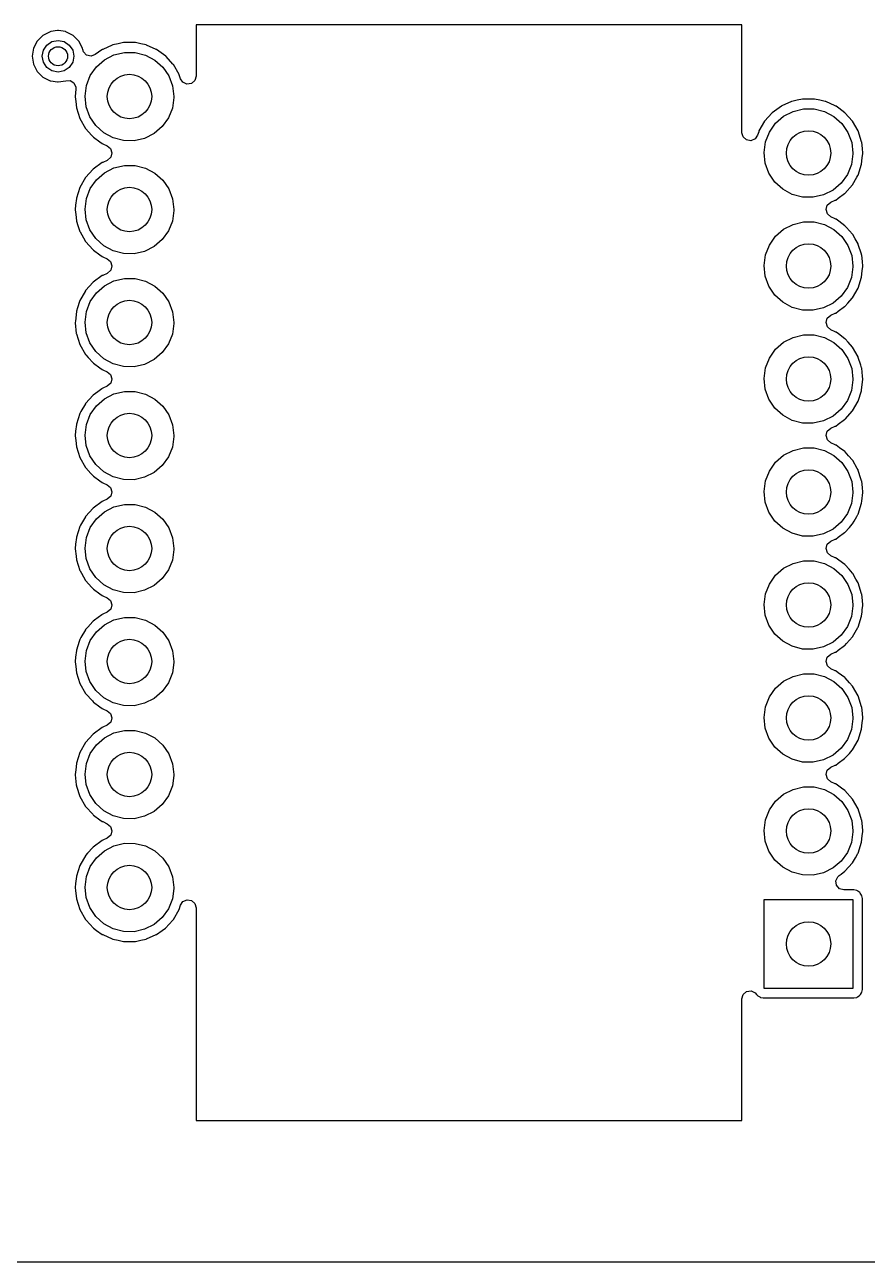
# Model space of a CAD drawing. Extents: x 4.53 to 6.3, y -4.68 to -2.19.
# Drawn here: x 5.138 to 5.66, y -4.685 to -3.917 of the extents above; entities that cross this region are included whole.
import ezdxf

# ---------------------------------------------------------------- set-up
doc = ezdxf.new("R2010")
doc.units = 0
doc.header["$MEASUREMENT"] = 0
doc.layers.add('BLACK', color=7, linetype='CONTINUOUS')

msp = doc.modelspace()

# ---------------------------------------------------------------- linework, layer by layer
at = {"layer": 'BLACK', "linetype": 'CONTINUOUS'}
for p, q in [((5.15351, -3.92182), (5.14906, -3.92409)), ((5.1539, -3.92176), (5.15351, -3.92182)), ((5.15806, -3.9211), (5.1539, -3.92176)), ((5.1539, -3.92176), (5.1539, -3.92176)), ((5.15844, -3.92104), (5.15806, -3.9211)), ((5.15883, -3.9211), (5.15844, -3.92104)), ((5.16299, -3.92176), (5.15883, -3.9211)), ((5.16338, -3.92182), (5.16299, -3.92176)), ((5.16299, -3.92176), (5.16299, -3.92176)), ((5.16783, -3.92409), (5.16338, -3.92182)), ((5.24406, -3.91749), (5.24405, -3.91752)), ((5.24405, -3.91752), (5.24406, -3.91753)), ((5.24409, -3.91748), (5.24406, -3.91749)), ((5.24406, -3.91753), (5.24406, -3.94944)), ((5.2441, -3.91748), (5.24409, -3.91748)), ((5.24409, -3.91748), (5.24409, -3.91748)), ((5.58267, -3.91748), (5.2441, -3.91748)), ((5.58268, -3.91748), (5.58267, -3.91748)), ((5.58271, -3.91749), (5.58268, -3.91748)), ((5.58268, -3.91748), (5.58268, -3.91748)), ((5.58272, -3.91752), (5.58271, -3.91749)), ((5.58272, -3.91753), (5.58272, -3.91752)), ((5.58272, -3.98448), (5.58272, -3.91753)), ((5.14553, -3.92762), (5.14326, -3.93207)), ((5.14906, -3.92409), (5.14553, -3.92762)), ((5.15149, -3.93005), (5.15468, -3.92791)), ((5.15468, -3.92791), (5.15844, -3.92717)), ((5.15844, -3.92717), (5.16221, -3.92791)), ((5.16221, -3.92791), (5.1654, -3.93005)), ((5.17136, -3.92762), (5.16783, -3.92409)), ((5.17363, -3.93207), (5.17136, -3.92762)), ((5.19579, -3.92926), (5.19235, -3.92999)), ((5.19898, -3.92858), (5.19579, -3.92926)), ((5.19924, -3.92852), (5.19898, -3.92858)), ((5.19898, -3.92858), (5.19898, -3.92858)), ((5.20628, -3.92852), (5.19924, -3.92852)), ((5.20653, -3.92858), (5.20628, -3.92852)), ((5.20972, -3.92926), (5.20653, -3.92858)), ((5.20653, -3.92858), (5.20653, -3.92858)), ((5.21316, -3.92999), (5.20972, -3.92926)), ((5.14326, -3.93207), (5.14248, -3.93701)), ((5.14248, -3.93701), (5.14326, -3.94194)), ((5.1486, -3.93701), (5.14935, -3.93324)), ((5.14935, -3.94077), (5.1486, -3.93701)), ((5.14935, -3.93324), (5.15149, -3.93005)), ((5.1654, -3.93005), (5.16754, -3.93324)), ((5.16754, -3.93324), (5.16829, -3.93701)), ((5.16829, -3.93701), (5.16754, -3.94077)), ((5.17369, -3.93246), (5.17363, -3.93207)), ((5.17374, -3.93278), (5.17369, -3.93246)), ((5.17369, -3.93246), (5.17369, -3.93246)), ((5.17425, -3.93432), (5.17374, -3.93278)), ((5.1762, -3.93633), (5.17425, -3.93432)), ((5.17892, -3.93696), (5.1762, -3.93633)), ((5.18156, -3.93602), (5.17892, -3.93696)), ((5.18571, -3.933), (5.18156, -3.93602)), ((5.18592, -3.93285), (5.18571, -3.933)), ((5.18571, -3.933), (5.18571, -3.933)), ((5.18616, -3.93274), (5.18592, -3.93285)), ((5.19211, -3.93009), (5.18616, -3.93274)), ((5.18616, -3.93274), (5.18616, -3.93274)), ((5.18727, -3.93921), (5.19315, -3.93618)), ((5.19235, -3.92999), (5.19211, -3.93009)), ((5.19211, -3.93009), (5.19211, -3.93009)), ((5.19315, -3.93618), (5.19959, -3.93463)), ((5.19959, -3.93463), (5.20621, -3.93467)), ((5.20621, -3.93467), (5.21263, -3.93628)), ((5.21263, -3.93628), (5.21848, -3.93938)), ((5.2134, -3.93009), (5.21316, -3.92999)), ((5.21935, -3.93274), (5.2134, -3.93009)), ((5.2134, -3.93009), (5.2134, -3.93009)), ((5.21959, -3.93285), (5.21935, -3.93274)), ((5.21935, -3.93274), (5.21935, -3.93274)), ((5.22528, -3.93699), (5.21959, -3.93285)), ((5.22546, -3.93718), (5.22528, -3.93699)), ((5.22975, -3.94194), (5.22546, -3.93718)), ((5.22546, -3.93718), (5.22546, -3.93718)), ((5.14326, -3.94194), (5.14553, -3.94639)), ((5.15149, -3.94397), (5.14935, -3.94077)), ((5.15468, -3.9461), (5.15149, -3.94397)), ((5.1654, -3.94397), (5.16221, -3.9461)), ((5.16754, -3.94077), (5.1654, -3.94397)), ((5.17847, -3.94898), (5.18228, -3.94357)), ((5.18228, -3.94357), (5.18727, -3.93921)), ((5.21848, -3.93938), (5.22343, -3.94378)), ((5.22343, -3.94378), (5.22718, -3.94924)), ((5.22999, -3.94222), (5.22975, -3.94194)), ((5.23351, -3.94831), (5.22999, -3.94222)), ((5.14553, -3.94639), (5.14906, -3.94992)), ((5.14906, -3.94992), (5.15351, -3.95219)), ((5.15351, -3.95219), (5.1539, -3.95225)), ((5.1539, -3.95225), (5.1539, -3.95225)), ((5.1539, -3.95225), (5.15806, -3.95291)), ((5.15844, -3.94685), (5.15468, -3.9461)), ((5.16221, -3.9461), (5.15844, -3.94685)), ((5.15844, -3.95297), (5.16324, -3.95221)), ((5.16324, -3.95221), (5.16338, -3.95219)), ((5.16324, -3.95221), (5.16324, -3.95221)), ((5.16338, -3.95221), (5.16589, -3.95214)), ((5.16338, -3.95219), (5.16338, -3.95221)), ((5.16589, -3.95214), (5.16829, -3.95358)), ((5.17606, -3.95515), (5.17847, -3.94898)), ((5.22718, -3.94924), (5.22952, -3.95543)), ((5.23359, -3.94856), (5.23351, -3.94831)), ((5.23438, -3.95097), (5.23359, -3.94856)), ((5.23585, -3.95319), (5.23438, -3.95097)), ((5.24327, -3.95212), (5.24116, -3.95395)), ((5.24406, -3.94944), (5.24327, -3.95212)), ((5.15806, -3.95291), (5.15844, -3.95297)), ((5.16829, -3.95358), (5.16952, -3.95609)), ((5.16957, -3.95745), (5.16909, -3.96201)), ((5.16952, -3.95609), (5.16957, -3.95745)), ((5.1752, -3.96172), (5.17606, -3.95515)), ((5.22952, -3.95543), (5.23031, -3.96201)), ((5.23839, -3.95435), (5.23585, -3.95319)), ((5.24116, -3.95395), (5.23839, -3.95435)), ((5.16909, -3.96201), (5.16911, -3.96227)), ((5.16911, -3.96227), (5.1694, -3.96503)), ((5.1694, -3.96503), (5.16982, -3.96901)), ((5.17592, -3.9683), (5.1752, -3.96172)), ((5.23031, -3.96259), (5.22938, -3.96914)), ((5.23031, -3.96201), (5.23031, -3.96259)), ((5.60718, -3.96789), (5.60149, -3.97203)), ((5.60742, -3.96778), (5.60718, -3.96789)), ((5.61337, -3.96513), (5.60742, -3.96778)), ((5.60742, -3.96778), (5.60742, -3.96778)), ((5.61361, -3.96503), (5.61337, -3.96513)), ((5.61337, -3.96513), (5.61337, -3.96513)), ((5.61705, -3.96429), (5.61361, -3.96503)), ((5.62024, -3.96362), (5.61705, -3.96429)), ((5.6205, -3.96356), (5.62024, -3.96362)), ((5.62024, -3.96362), (5.62024, -3.96362)), ((5.62754, -3.96356), (5.6205, -3.96356)), ((5.62779, -3.96362), (5.62754, -3.96356)), ((5.63098, -3.96429), (5.62779, -3.96362)), ((5.62779, -3.96362), (5.62779, -3.96362)), ((5.63442, -3.96503), (5.63098, -3.96429)), ((5.63466, -3.96513), (5.63442, -3.96503)), ((5.64061, -3.96778), (5.63466, -3.96513)), ((5.63466, -3.96513), (5.63466, -3.96513)), ((5.64085, -3.96789), (5.64061, -3.96778)), ((5.64061, -3.96778), (5.64061, -3.96778)), ((5.64106, -3.96804), (5.64085, -3.96789)), ((5.64273, -3.96926), (5.64106, -3.96804)), ((5.64106, -3.96804), (5.64106, -3.96804)), ((5.16982, -3.96901), (5.172, -3.9757)), ((5.172, -3.9757), (5.17552, -3.9818)), ((5.1782, -3.97452), (5.17592, -3.9683)), ((5.18189, -3.98002), (5.1782, -3.97452)), ((5.22691, -3.97528), (5.22304, -3.98066)), ((5.22938, -3.96914), (5.22691, -3.97528)), ((5.60149, -3.97203), (5.59678, -3.97726)), ((5.60354, -3.97861), (5.60853, -3.97425)), ((5.60853, -3.97425), (5.61441, -3.97122)), ((5.61441, -3.97122), (5.62085, -3.96967)), ((5.62085, -3.96967), (5.62747, -3.96971)), ((5.62747, -3.96971), (5.63389, -3.97132)), ((5.63389, -3.97132), (5.63974, -3.97442)), ((5.63974, -3.97442), (5.64469, -3.97882)), ((5.64654, -3.97203), (5.64273, -3.96926)), ((5.65125, -3.97726), (5.64654, -3.97203)), ((5.17552, -3.9818), (5.17569, -3.98199)), ((5.17569, -3.98199), (5.17569, -3.98199)), ((5.17569, -3.98199), (5.17929, -3.98599)), ((5.18679, -3.98447), (5.18189, -3.98002)), ((5.22304, -3.98066), (5.21801, -3.98496)), ((5.59326, -3.98335), (5.5931, -3.98385)), ((5.59678, -3.97726), (5.59326, -3.98335)), ((5.59973, -3.98402), (5.60354, -3.97861)), ((5.64469, -3.97882), (5.64844, -3.98428)), ((5.65477, -3.98335), (5.65125, -3.97726)), ((5.65695, -3.99005), (5.65477, -3.98335)), ((5.17929, -3.98599), (5.18023, -3.98703)), ((5.18023, -3.98703), (5.18044, -3.98718)), ((5.18044, -3.98718), (5.18438, -3.99005)), ((5.18438, -3.99005), (5.18592, -3.99117)), ((5.19261, -3.98763), (5.18679, -3.98447)), ((5.19902, -3.98931), (5.19261, -3.98763)), ((5.20564, -3.98942), (5.19902, -3.98931)), ((5.21209, -3.98794), (5.20564, -3.98942)), ((5.21801, -3.98496), (5.21209, -3.98794)), ((5.58343, -3.98704), (5.58272, -3.98448)), ((5.58549, -3.98893), (5.58343, -3.98704)), ((5.58824, -3.9894), (5.58549, -3.98893)), ((5.59082, -3.98832), (5.58824, -3.9894)), ((5.59239, -3.98601), (5.59082, -3.98832)), ((5.5931, -3.98385), (5.59239, -3.98601)), ((5.59646, -3.99676), (5.59732, -3.99019)), ((5.59732, -3.99019), (5.59973, -3.98402)), ((5.64844, -3.98428), (5.65078, -3.99047)), ((5.65078, -3.99047), (5.65157, -3.99705)), ((5.65698, -3.99031), (5.65695, -3.99005)), ((5.6574, -3.99433), (5.65698, -3.99031)), ((5.65698, -3.99031), (5.65698, -3.99031)), ((5.18592, -3.99117), (5.18616, -3.99127)), ((5.18616, -3.99127), (5.18616, -3.99127)), ((5.18616, -3.99127), (5.18895, -3.99252)), ((5.18895, -3.99252), (5.19108, -3.99433)), ((5.19108, -3.99433), (5.1919, -3.997)), ((5.1919, -3.997), (5.19113, -3.99969)), ((5.59718, -4.00334), (5.59646, -3.99676)), ((5.65157, -3.99762), (5.65064, -4.00418)), ((5.65157, -3.99705), (5.65157, -3.99762)), ((5.65737, -4.00007), (5.65766, -3.99731)), ((5.65768, -3.99705), (5.6574, -3.99433)), ((5.65766, -3.99731), (5.65768, -3.99705)), ((5.18592, -4.00293), (5.18023, -4.00707)), ((5.18616, -4.00282), (5.18592, -4.00293)), ((5.18895, -4.00158), (5.18616, -4.00282)), ((5.18616, -4.00282), (5.18616, -4.00282)), ((5.18727, -4.00929), (5.19315, -4.00626)), ((5.19113, -3.99969), (5.18895, -4.00158)), ((5.19315, -4.00626), (5.19959, -4.00471)), ((5.19959, -4.00471), (5.20621, -4.00474)), ((5.20621, -4.00474), (5.21263, -4.00636)), ((5.21263, -4.00636), (5.21848, -4.00946)), ((5.59946, -4.00956), (5.59718, -4.00334)), ((5.65064, -4.00418), (5.64817, -4.01032)), ((5.65477, -4.01074), (5.65695, -4.00405)), ((5.65695, -4.00405), (5.65737, -4.00007)), ((5.17552, -4.0123), (5.172, -4.01839)), ((5.17793, -4.00962), (5.17552, -4.0123)), ((5.18005, -4.00726), (5.17793, -4.00962)), ((5.17847, -4.01906), (5.18228, -4.01365)), ((5.18023, -4.00707), (5.18005, -4.00726)), ((5.18005, -4.00726), (5.18005, -4.00726)), ((5.18228, -4.01365), (5.18727, -4.00929)), ((5.21848, -4.00946), (5.22343, -4.01386)), ((5.22343, -4.01386), (5.22718, -4.01932)), ((5.60315, -4.01505), (5.59946, -4.00956)), ((5.64817, -4.01032), (5.6443, -4.0157)), ((5.65125, -4.01684), (5.65399, -4.0121)), ((5.65399, -4.0121), (5.65464, -4.01097)), ((5.65464, -4.01097), (5.65477, -4.01074)), ((5.65464, -4.01097), (5.65464, -4.01097)), ((5.172, -4.01839), (5.16982, -4.02509)), ((5.17606, -4.02523), (5.17847, -4.01906)), ((5.22718, -4.01932), (5.22952, -4.02551)), ((5.60805, -4.01951), (5.60315, -4.01505)), ((5.61387, -4.02267), (5.60805, -4.01951)), ((5.63927, -4.02), (5.63335, -4.02298)), ((5.6443, -4.0157), (5.63927, -4.02)), ((5.64654, -4.02207), (5.65125, -4.01684)), ((5.16937, -4.02937), (5.16909, -4.03209)), ((5.1698, -4.02534), (5.16937, -4.02937)), ((5.16982, -4.02509), (5.1698, -4.02534)), ((5.1698, -4.02534), (5.1698, -4.02534)), ((5.1752, -4.0318), (5.17606, -4.02523)), ((5.22952, -4.02551), (5.23031, -4.03209)), ((5.62028, -4.02435), (5.61387, -4.02267)), ((5.6269, -4.02446), (5.62028, -4.02435)), ((5.63335, -4.02298), (5.6269, -4.02446)), ((5.63488, -4.03213), (5.63564, -4.02944)), ((5.63564, -4.02944), (5.63782, -4.02755)), ((5.63782, -4.02755), (5.64061, -4.02631)), ((5.64061, -4.02631), (5.64085, -4.02621)), ((5.64061, -4.02631), (5.64061, -4.02631)), ((5.64085, -4.02621), (5.64239, -4.02509)), ((5.64239, -4.02509), (5.64633, -4.02222)), ((5.64633, -4.02222), (5.64654, -4.02207)), ((5.16909, -4.03209), (5.16911, -4.03235)), ((5.16911, -4.03235), (5.1694, -4.03511)), ((5.1694, -4.03511), (5.16982, -4.03909)), ((5.17592, -4.03838), (5.1752, -4.0318)), ((5.23031, -4.03266), (5.22938, -4.03922)), ((5.23031, -4.03209), (5.23031, -4.03266)), ((5.63569, -4.03481), (5.63488, -4.03213)), ((5.63782, -4.03662), (5.63569, -4.03481)), ((5.64061, -4.03786), (5.63782, -4.03662)), ((5.16982, -4.03909), (5.1699, -4.03933)), ((5.1699, -4.03933), (5.1699, -4.03933)), ((5.1699, -4.03933), (5.17075, -4.04195)), ((5.17075, -4.04195), (5.172, -4.04578)), ((5.1782, -4.0446), (5.17592, -4.03838)), ((5.18189, -4.05009), (5.1782, -4.0446)), ((5.22938, -4.03922), (5.22691, -4.04536)), ((5.60354, -4.04869), (5.60853, -4.04433)), ((5.60853, -4.04433), (5.61441, -4.0413)), ((5.61441, -4.0413), (5.62085, -4.03975)), ((5.62085, -4.03975), (5.62747, -4.03978)), ((5.62747, -4.03978), (5.63389, -4.0414)), ((5.63389, -4.0414), (5.63974, -4.0445)), ((5.63974, -4.0445), (5.64469, -4.0489)), ((5.64085, -4.03797), (5.64061, -4.03786)), ((5.64061, -4.03786), (5.64061, -4.03786)), ((5.64106, -4.03812), (5.64085, -4.03797)), ((5.64273, -4.03933), (5.64106, -4.03812)), ((5.64106, -4.03812), (5.64106, -4.03812)), ((5.64654, -4.04211), (5.64273, -4.03933)), ((5.64672, -4.0423), (5.64654, -4.04211)), ((5.64746, -4.04313), (5.64672, -4.0423)), ((5.64672, -4.0423), (5.64672, -4.0423)), ((5.65125, -4.04734), (5.64746, -4.04313)), ((5.172, -4.04578), (5.17213, -4.04601)), ((5.17213, -4.04601), (5.17213, -4.04601)), ((5.17213, -4.04601), (5.17428, -4.04973)), ((5.17428, -4.04973), (5.17552, -4.05188)), ((5.17552, -4.05188), (5.17569, -4.05207)), ((5.17569, -4.05207), (5.17569, -4.05207)), ((5.17569, -4.05207), (5.1778, -4.05442)), ((5.18679, -4.05455), (5.18189, -4.05009)), ((5.22304, -4.05074), (5.21801, -4.05504)), ((5.22691, -4.04536), (5.22304, -4.05074)), ((5.59973, -4.0541), (5.60354, -4.04869)), ((5.64469, -4.0489), (5.64844, -4.05436)), ((5.65138, -4.04756), (5.65125, -4.04734)), ((5.65288, -4.05016), (5.65138, -4.04756)), ((5.65477, -4.05343), (5.65288, -4.05016)), ((5.1778, -4.05442), (5.18023, -4.05711)), ((5.18023, -4.05711), (5.18044, -4.05726)), ((5.18044, -4.05726), (5.18438, -4.06013)), ((5.18438, -4.06013), (5.18592, -4.06124)), ((5.19261, -4.05771), (5.18679, -4.05455)), ((5.19902, -4.05939), (5.19261, -4.05771)), ((5.20564, -4.05949), (5.19902, -4.05939)), ((5.21209, -4.05802), (5.20564, -4.05949)), ((5.21801, -4.05504), (5.21209, -4.05802)), ((5.59732, -4.06027), (5.59973, -4.0541)), ((5.64844, -4.05436), (5.65078, -4.06055)), ((5.65485, -4.05368), (5.65477, -4.05343)), ((5.65682, -4.05972), (5.65485, -4.05368)), ((5.65695, -4.06013), (5.65682, -4.05972)), ((5.65698, -4.06038), (5.65695, -4.06013)), ((5.18592, -4.06124), (5.18616, -4.06135)), ((5.18616, -4.06135), (5.18616, -4.06135)), ((5.18616, -4.06135), (5.18895, -4.06259)), ((5.18895, -4.06259), (5.19108, -4.0644)), ((5.19108, -4.0644), (5.1919, -4.06708)), ((5.1919, -4.06708), (5.19113, -4.06977)), ((5.59646, -4.06684), (5.59732, -4.06027)), ((5.59718, -4.07342), (5.59646, -4.06684)), ((5.65157, -4.0677), (5.65064, -4.07426)), ((5.65078, -4.06055), (5.65157, -4.06713)), ((5.65157, -4.06713), (5.65157, -4.0677)), ((5.6574, -4.0644), (5.65698, -4.06038)), ((5.65698, -4.06038), (5.65698, -4.06038)), ((5.65737, -4.07014), (5.65766, -4.06738)), ((5.65768, -4.06713), (5.6574, -4.0644)), ((5.65766, -4.06738), (5.65768, -4.06713)), ((5.18592, -4.07301), (5.18023, -4.07714)), ((5.18616, -4.0729), (5.18592, -4.07301)), ((5.18895, -4.07166), (5.18616, -4.0729)), ((5.18616, -4.0729), (5.18616, -4.0729)), ((5.19113, -4.06977), (5.18895, -4.07166)), ((5.19315, -4.07633), (5.19959, -4.07479)), ((5.19959, -4.07479), (5.20621, -4.07482)), ((5.20621, -4.07482), (5.21263, -4.07644)), ((5.59946, -4.07964), (5.59718, -4.07342)), ((5.65064, -4.07426), (5.64817, -4.0804)), ((5.65477, -4.08082), (5.65695, -4.07413)), ((5.65695, -4.07413), (5.65737, -4.07014)), ((5.17539, -4.0826), (5.17316, -4.08646)), ((5.17552, -4.08238), (5.17539, -4.0826)), ((5.18023, -4.07714), (5.17552, -4.08238)), ((5.18228, -4.08372), (5.18727, -4.07937)), ((5.18727, -4.07937), (5.19315, -4.07633)), ((5.21263, -4.07644), (5.21848, -4.07954)), ((5.21848, -4.07954), (5.22343, -4.08394)), ((5.60315, -4.08513), (5.59946, -4.07964)), ((5.64817, -4.0804), (5.6443, -4.08578)), ((5.65125, -4.08692), (5.65477, -4.08082)), ((5.17181, -4.08904), (5.17048, -4.09314)), ((5.172, -4.08847), (5.17181, -4.08904)), ((5.17316, -4.08646), (5.172, -4.08847)), ((5.17606, -4.09531), (5.17847, -4.08914)), ((5.17847, -4.08914), (5.18228, -4.08372)), ((5.22343, -4.08394), (5.22718, -4.0894)), ((5.22718, -4.0894), (5.22952, -4.09559)), ((5.60805, -4.08959), (5.60315, -4.08513)), ((5.61387, -4.09275), (5.60805, -4.08959)), ((5.63927, -4.09008), (5.63335, -4.09306)), ((5.6443, -4.08578), (5.63927, -4.09008)), ((5.64654, -4.09215), (5.6484, -4.09008)), ((5.6484, -4.09008), (5.65108, -4.08711)), ((5.65108, -4.08711), (5.65125, -4.08692)), ((5.65108, -4.08711), (5.65108, -4.08711)), ((5.1698, -4.09542), (5.16918, -4.10126)), ((5.16982, -4.09517), (5.1698, -4.09542)), ((5.1698, -4.09542), (5.1698, -4.09542)), ((5.17048, -4.09314), (5.16982, -4.09517)), ((5.1752, -4.10188), (5.17606, -4.09531)), ((5.22952, -4.09559), (5.23031, -4.10217)), ((5.62028, -4.09443), (5.61387, -4.09275)), ((5.6269, -4.09453), (5.62028, -4.09443)), ((5.63335, -4.09306), (5.6269, -4.09453)), ((5.63564, -4.09952), (5.63782, -4.09763)), ((5.63782, -4.09763), (5.64061, -4.09639)), ((5.64061, -4.09639), (5.64085, -4.09628)), ((5.64061, -4.09639), (5.64061, -4.09639)), ((5.64085, -4.09628), (5.64239, -4.09517)), ((5.64239, -4.09517), (5.64633, -4.0923)), ((5.64633, -4.0923), (5.64654, -4.09215)), ((5.16918, -4.10126), (5.16909, -4.10217)), ((5.16909, -4.10217), (5.16911, -4.10242)), ((5.16911, -4.10242), (5.16979, -4.10889)), ((5.17592, -4.10846), (5.1752, -4.10188)), ((5.23031, -4.10274), (5.22938, -4.1093)), ((5.23031, -4.10217), (5.23031, -4.10274)), ((5.63488, -4.10221), (5.63564, -4.09952)), ((5.63569, -4.10489), (5.63488, -4.10221)), ((5.63782, -4.1067), (5.63569, -4.10489)), ((5.16979, -4.10889), (5.16982, -4.10917)), ((5.16982, -4.10917), (5.172, -4.11586)), ((5.1782, -4.11468), (5.17592, -4.10846)), ((5.22938, -4.1093), (5.22691, -4.11544)), ((5.60853, -4.11441), (5.61441, -4.11137)), ((5.61441, -4.11137), (5.62085, -4.10983)), ((5.62085, -4.10983), (5.62747, -4.10986)), ((5.62747, -4.10986), (5.63389, -4.11148)), ((5.63389, -4.11148), (5.63974, -4.11457)), ((5.64061, -4.10794), (5.63782, -4.1067)), ((5.64085, -4.10805), (5.64061, -4.10794)), ((5.64061, -4.10794), (5.64061, -4.10794)), ((5.64106, -4.1082), (5.64085, -4.10805)), ((5.64249, -4.10924), (5.64106, -4.1082)), ((5.64106, -4.1082), (5.64106, -4.1082)), ((5.64654, -4.11218), (5.64249, -4.10924)), ((5.64672, -4.11238), (5.64654, -4.11218)), ((5.64853, -4.11439), (5.64672, -4.11238)), ((5.64672, -4.11238), (5.64672, -4.11238)), ((5.172, -4.11586), (5.17552, -4.12196)), ((5.18189, -4.12017), (5.1782, -4.11468)), ((5.18679, -4.12463), (5.18189, -4.12017)), ((5.22304, -4.12082), (5.21801, -4.12512)), ((5.22691, -4.11544), (5.22304, -4.12082)), ((5.59973, -4.12418), (5.60354, -4.11876)), ((5.60354, -4.11876), (5.60853, -4.11441)), ((5.63974, -4.11457), (5.64469, -4.11898)), ((5.64469, -4.11898), (5.64844, -4.12444)), ((5.65125, -4.11741), (5.64853, -4.11439)), ((5.65477, -4.12351), (5.65125, -4.11741)), ((5.17552, -4.12196), (5.17569, -4.12215)), ((5.17569, -4.12215), (5.17569, -4.12215)), ((5.17569, -4.12215), (5.17721, -4.12383)), ((5.17721, -4.12383), (5.18023, -4.12719)), ((5.18023, -4.12719), (5.18044, -4.12734)), ((5.18044, -4.12734), (5.18438, -4.1302)), ((5.19261, -4.12779), (5.18679, -4.12463)), ((5.19902, -4.12947), (5.19261, -4.12779)), ((5.21209, -4.1281), (5.20564, -4.12957)), ((5.21801, -4.12512), (5.21209, -4.1281)), ((5.59732, -4.13035), (5.59973, -4.12418)), ((5.64844, -4.12444), (5.65078, -4.13063)), ((5.65485, -4.12376), (5.65477, -4.12351)), ((5.65642, -4.12859), (5.65485, -4.12376)), ((5.65695, -4.1302), (5.65642, -4.12859)), ((5.18438, -4.1302), (5.18592, -4.13132)), ((5.18592, -4.13132), (5.18616, -4.13143)), ((5.18616, -4.13143), (5.18616, -4.13143)), ((5.18616, -4.13143), (5.18895, -4.13267)), ((5.18895, -4.13267), (5.19108, -4.13448)), ((5.19108, -4.13448), (5.1919, -4.13716)), ((5.20564, -4.12957), (5.19902, -4.12947)), ((5.59646, -4.13692), (5.59732, -4.13035)), ((5.59718, -4.1435), (5.59646, -4.13692)), ((5.65078, -4.13063), (5.65157, -4.1372)), ((5.65698, -4.13046), (5.65695, -4.1302)), ((5.6575, -4.13545), (5.65698, -4.13046)), ((5.65698, -4.13046), (5.65698, -4.13046)), ((5.65768, -4.1372), (5.6575, -4.13545)), ((5.18571, -4.14324), (5.18308, -4.14515)), ((5.18592, -4.14309), (5.18571, -4.14324)), ((5.18571, -4.14324), (5.18571, -4.14324)), ((5.18616, -4.14298), (5.18592, -4.14309)), ((5.18895, -4.14174), (5.18616, -4.14298)), ((5.18616, -4.14298), (5.18616, -4.14298)), ((5.19113, -4.13985), (5.18895, -4.14174)), ((5.1919, -4.13716), (5.19113, -4.13985)), ((5.59946, -4.14972), (5.59718, -4.1435)), ((5.65064, -4.14434), (5.64817, -4.15048)), ((5.65157, -4.13778), (5.65064, -4.14434)), ((5.65157, -4.1372), (5.65157, -4.13778)), ((5.65477, -4.1509), (5.65686, -4.14449)), ((5.65686, -4.14449), (5.65695, -4.1442)), ((5.65695, -4.1442), (5.65715, -4.14232)), ((5.65715, -4.14232), (5.65766, -4.13746)), ((5.65766, -4.13746), (5.65768, -4.1372)), ((5.18023, -4.14722), (5.17552, -4.15245)), ((5.18308, -4.14515), (5.18023, -4.14722)), ((5.18228, -4.1538), (5.18727, -4.14945)), ((5.18727, -4.14945), (5.19315, -4.14641)), ((5.19315, -4.14641), (5.19959, -4.14487)), ((5.19959, -4.14487), (5.20621, -4.1449)), ((5.20621, -4.1449), (5.21263, -4.14652)), ((5.21263, -4.14652), (5.21848, -4.14961)), ((5.21848, -4.14961), (5.22343, -4.15402)), ((5.60315, -4.15521), (5.59946, -4.14972)), ((5.64817, -4.15048), (5.6443, -4.15586)), ((5.65125, -4.15699), (5.65477, -4.1509)), ((5.172, -4.15855), (5.16982, -4.16524)), ((5.17266, -4.1574), (5.172, -4.15855)), ((5.17539, -4.15268), (5.17266, -4.1574)), ((5.17552, -4.15245), (5.17539, -4.15268)), ((5.17606, -4.16539), (5.17847, -4.15922)), ((5.17847, -4.15922), (5.18228, -4.1538)), ((5.22343, -4.15402), (5.22718, -4.15948)), ((5.22718, -4.15948), (5.22952, -4.16567)), ((5.60805, -4.15967), (5.60315, -4.15521)), ((5.61387, -4.16283), (5.60805, -4.15967)), ((5.6443, -4.15586), (5.63927, -4.16016)), ((5.6469, -4.16183), (5.65108, -4.15719)), ((5.65108, -4.15719), (5.65125, -4.15699)), ((5.65108, -4.15719), (5.65108, -4.15719)), ((5.1698, -4.1655), (5.16938, -4.16945)), ((5.16982, -4.16524), (5.1698, -4.1655)), ((5.1698, -4.1655), (5.1698, -4.1655)), ((5.1752, -4.17196), (5.17606, -4.16539)), ((5.22952, -4.16567), (5.23031, -4.17224)), ((5.62028, -4.16451), (5.61387, -4.16283)), ((5.6269, -4.16461), (5.62028, -4.16451)), ((5.63335, -4.16313), (5.6269, -4.16461)), ((5.63927, -4.16016), (5.63335, -4.16313)), ((5.63782, -4.16771), (5.64061, -4.16647)), ((5.64061, -4.16647), (5.64085, -4.16636)), ((5.64061, -4.16647), (5.64061, -4.16647)), ((5.64085, -4.16636), (5.64239, -4.16524)), ((5.64239, -4.16524), (5.64633, -4.16238)), ((5.64633, -4.16238), (5.64654, -4.16223)), ((5.64654, -4.16223), (5.6469, -4.16183)), ((5.16938, -4.16945), (5.16909, -4.17224)), ((5.16909, -4.17224), (5.16911, -4.1725)), ((5.16911, -4.1725), (5.1694, -4.17526)), ((5.1694, -4.17526), (5.16982, -4.17924)), ((5.17592, -4.17854), (5.1752, -4.17196)), ((5.23031, -4.17282), (5.22938, -4.17938)), ((5.23031, -4.17224), (5.23031, -4.17282)), ((5.63488, -4.17229), (5.63564, -4.1696)), ((5.63569, -4.17497), (5.63488, -4.17229)), ((5.63564, -4.1696), (5.63782, -4.16771)), ((5.63782, -4.17678), (5.63569, -4.17497)), ((5.16982, -4.17924), (5.172, -4.18594)), ((5.1782, -4.18476), (5.17592, -4.17854)), ((5.22938, -4.17938), (5.22691, -4.18552)), ((5.60853, -4.18449), (5.61441, -4.18145)), ((5.61441, -4.18145), (5.62085, -4.17991)), ((5.62085, -4.17991), (5.62747, -4.17994)), ((5.62747, -4.17994), (5.63389, -4.18155)), ((5.63389, -4.18155), (5.63974, -4.18465)), ((5.64061, -4.17802), (5.63782, -4.17678)), ((5.64085, -4.17813), (5.64061, -4.17802)), ((5.64061, -4.17802), (5.64061, -4.17802)), ((5.64106, -4.17828), (5.64085, -4.17813)), ((5.64325, -4.17987), (5.64106, -4.17828)), ((5.64106, -4.17828), (5.64106, -4.17828)), ((5.64654, -4.18226), (5.64325, -4.17987)), ((5.64672, -4.18246), (5.64654, -4.18226)), ((5.64884, -4.18482), (5.64672, -4.18246)), ((5.64672, -4.18246), (5.64672, -4.18246)), ((5.172, -4.18594), (5.17552, -4.19203)), ((5.18189, -4.19025), (5.1782, -4.18476)), ((5.18679, -4.19471), (5.18189, -4.19025)), ((5.22691, -4.18552), (5.22304, -4.1909)), ((5.59973, -4.19426), (5.60354, -4.18884)), ((5.60354, -4.18884), (5.60853, -4.18449)), ((5.63974, -4.18465), (5.64469, -4.18906)), ((5.64469, -4.18906), (5.64844, -4.19452)), ((5.65125, -4.18749), (5.64884, -4.18482)), ((5.65138, -4.18772), (5.65125, -4.18749)), ((5.65423, -4.19265), (5.65138, -4.18772)), ((5.17552, -4.19203), (5.17569, -4.19223)), ((5.17569, -4.19223), (5.17569, -4.19223)), ((5.17569, -4.19223), (5.17883, -4.19571)), ((5.17883, -4.19571), (5.18023, -4.19726)), ((5.18023, -4.19726), (5.18044, -4.19742)), ((5.18044, -4.19742), (5.18438, -4.20028)), ((5.19261, -4.19787), (5.18679, -4.19471)), ((5.19902, -4.19955), (5.19261, -4.19787)), ((5.21209, -4.19817), (5.20564, -4.19965)), ((5.21801, -4.1952), (5.21209, -4.19817)), ((5.22304, -4.1909), (5.21801, -4.1952)), ((5.59732, -4.20043), (5.59973, -4.19426)), ((5.64844, -4.19452), (5.65078, -4.20071)), ((5.65477, -4.19359), (5.65423, -4.19265)), ((5.65485, -4.19384), (5.65477, -4.19359)), ((5.65654, -4.19904), (5.65485, -4.19384)), ((5.18438, -4.20028), (5.18592, -4.2014)), ((5.18592, -4.2014), (5.18616, -4.20151)), ((5.18616, -4.20151), (5.18616, -4.20151)), ((5.18616, -4.20151), (5.18895, -4.20275)), ((5.18895, -4.20275), (5.19108, -4.20456)), ((5.19108, -4.20456), (5.1919, -4.20724)), ((5.20564, -4.19965), (5.19902, -4.19955)), ((5.59646, -4.20699), (5.59732, -4.20043)), ((5.65078, -4.20071), (5.65157, -4.20728)), ((5.65695, -4.20028), (5.65654, -4.19904)), ((5.65698, -4.20054), (5.65695, -4.20028)), ((5.6574, -4.20456), (5.65698, -4.20054)), ((5.65698, -4.20054), (5.65698, -4.20054)), ((5.65768, -4.20728), (5.6574, -4.20456)), ((5.18592, -4.21316), (5.18023, -4.2173)), ((5.18616, -4.21306), (5.18592, -4.21316)), ((5.18895, -4.21182), (5.18616, -4.21306)), ((5.18616, -4.21306), (5.18616, -4.21306)), ((5.19113, -4.20993), (5.18895, -4.21182)), ((5.1919, -4.20724), (5.19113, -4.20993)), ((5.59718, -4.21358), (5.59646, -4.20699)), ((5.59946, -4.21979), (5.59718, -4.21358)), ((5.65157, -4.20786), (5.65064, -4.21442)), ((5.65157, -4.20728), (5.65157, -4.20786)), ((5.65695, -4.21428), (5.65708, -4.21306)), ((5.65708, -4.21306), (5.65766, -4.20754)), ((5.65766, -4.20754), (5.65768, -4.20728)), ((5.18005, -4.2175), (5.17569, -4.22234)), ((5.18023, -4.2173), (5.18005, -4.2175)), ((5.18005, -4.2175), (5.18005, -4.2175)), ((5.18228, -4.22388), (5.18727, -4.21953)), ((5.18727, -4.21953), (5.19315, -4.21649)), ((5.19315, -4.21649), (5.19959, -4.21495)), ((5.19959, -4.21495), (5.20621, -4.21498)), ((5.20621, -4.21498), (5.21263, -4.21659)), ((5.21263, -4.21659), (5.21848, -4.21969)), ((5.21848, -4.21969), (5.22343, -4.2241)), ((5.60315, -4.22529), (5.59946, -4.21979)), ((5.64817, -4.22056), (5.6443, -4.22594)), ((5.65064, -4.21442), (5.64817, -4.22056)), ((5.65393, -4.22244), (5.65464, -4.2212)), ((5.65464, -4.2212), (5.65477, -4.22098)), ((5.65464, -4.2212), (5.65464, -4.2212)), ((5.65477, -4.22098), (5.65695, -4.21428)), ((5.172, -4.22863), (5.16982, -4.23532)), ((5.17245, -4.22784), (5.172, -4.22863)), ((5.17539, -4.22276), (5.17245, -4.22784)), ((5.17552, -4.22253), (5.17539, -4.22276)), ((5.17569, -4.22234), (5.17552, -4.22253)), ((5.17847, -4.2293), (5.18228, -4.22388)), ((5.22343, -4.2241), (5.22718, -4.22955)), ((5.60805, -4.22975), (5.60315, -4.22529)), ((5.6443, -4.22594), (5.63927, -4.23024)), ((5.64933, -4.22921), (5.65108, -4.22727)), ((5.65108, -4.22727), (5.65125, -4.22707)), ((5.65108, -4.22727), (5.65108, -4.22727)), ((5.65125, -4.22707), (5.65224, -4.22536)), ((5.65224, -4.22536), (5.65393, -4.22244)), ((5.1698, -4.23558), (5.16937, -4.2396)), ((5.16982, -4.23532), (5.1698, -4.23558)), ((5.1698, -4.23558), (5.1698, -4.23558)), ((5.1752, -4.24203), (5.17606, -4.23547)), ((5.17606, -4.23547), (5.17847, -4.2293)), ((5.22718, -4.22955), (5.22952, -4.23575)), ((5.22952, -4.23575), (5.23031, -4.24232)), ((5.61387, -4.23291), (5.60805, -4.22975)), ((5.62028, -4.23459), (5.61387, -4.23291)), ((5.6269, -4.23469), (5.62028, -4.23459)), ((5.63335, -4.23321), (5.6269, -4.23469)), ((5.63927, -4.23024), (5.63335, -4.23321)), ((5.63782, -4.23779), (5.64061, -4.23655)), ((5.64061, -4.23655), (5.64085, -4.23644)), ((5.64061, -4.23655), (5.64061, -4.23655)), ((5.64085, -4.23644), (5.64234, -4.23536)), ((5.64234, -4.23536), (5.64633, -4.23246)), ((5.64633, -4.23246), (5.64654, -4.2323)), ((5.64654, -4.2323), (5.64933, -4.22921)), ((5.16937, -4.2396), (5.16909, -4.24232)), ((5.16909, -4.24232), (5.16911, -4.24258)), ((5.16911, -4.24258), (5.16959, -4.24706)), ((5.17592, -4.24862), (5.1752, -4.24203)), ((5.23031, -4.2429), (5.22938, -4.24946)), ((5.23031, -4.24232), (5.23031, -4.2429)), ((5.63488, -4.24237), (5.63564, -4.23968)), ((5.63569, -4.24504), (5.63488, -4.24237)), ((5.63564, -4.23968), (5.63782, -4.23779)), ((5.16959, -4.24706), (5.16982, -4.24932)), ((5.16982, -4.24932), (5.172, -4.25602)), ((5.1782, -4.25483), (5.17592, -4.24862)), ((5.22938, -4.24946), (5.22691, -4.2556)), ((5.60853, -4.25457), (5.61441, -4.25153)), ((5.61441, -4.25153), (5.62085, -4.24999)), ((5.62085, -4.24999), (5.62747, -4.25002)), ((5.62747, -4.25002), (5.63389, -4.25163)), ((5.63389, -4.25163), (5.63974, -4.25473)), ((5.63782, -4.24685), (5.63569, -4.24504)), ((5.64061, -4.2481), (5.63782, -4.24685)), ((5.64085, -4.2482), (5.64061, -4.2481)), ((5.64061, -4.2481), (5.64061, -4.2481)), ((5.64106, -4.24836), (5.64085, -4.2482)), ((5.64273, -4.24957), (5.64106, -4.24836)), ((5.64106, -4.24836), (5.64106, -4.24836)), ((5.64654, -4.25234), (5.64273, -4.24957)), ((5.172, -4.25602), (5.17213, -4.25624)), ((5.17213, -4.25624), (5.17213, -4.25624)), ((5.17213, -4.25624), (5.1729, -4.25757)), ((5.1729, -4.25757), (5.17552, -4.26211)), ((5.18189, -4.26033), (5.1782, -4.25483)), ((5.22691, -4.2556), (5.22304, -4.26098)), ((5.59973, -4.26434), (5.60354, -4.25892)), ((5.60354, -4.25892), (5.60853, -4.25457)), ((5.63974, -4.25473), (5.64469, -4.25914)), ((5.64469, -4.25914), (5.64844, -4.26459)), ((5.64672, -4.25253), (5.64654, -4.25234)), ((5.64913, -4.25522), (5.64672, -4.25253)), ((5.64672, -4.25253), (5.64672, -4.25253)), ((5.65125, -4.25757), (5.64913, -4.25522)), ((5.65138, -4.2578), (5.65125, -4.25757)), ((5.65338, -4.26125), (5.65138, -4.2578)), ((5.17552, -4.26211), (5.17569, -4.26231)), ((5.17569, -4.26231), (5.17569, -4.26231)), ((5.17569, -4.26231), (5.1793, -4.26631)), ((5.1793, -4.26631), (5.18023, -4.26734)), ((5.18023, -4.26734), (5.18044, -4.2675)), ((5.18679, -4.26479), (5.18189, -4.26033)), ((5.19261, -4.26795), (5.18679, -4.26479)), ((5.21801, -4.26528), (5.21209, -4.26825)), ((5.22304, -4.26098), (5.21801, -4.26528)), ((5.59732, -4.27051), (5.59973, -4.26434)), ((5.64844, -4.26459), (5.65078, -4.27079)), ((5.65477, -4.26367), (5.65338, -4.26125)), ((5.65695, -4.27036), (5.65477, -4.26367)), ((5.18044, -4.2675), (5.18438, -4.27036)), ((5.18438, -4.27036), (5.18592, -4.27148)), ((5.18592, -4.27148), (5.18616, -4.27159)), ((5.18616, -4.27159), (5.18616, -4.27159)), ((5.18616, -4.27159), (5.18895, -4.27283)), ((5.18895, -4.27283), (5.19108, -4.27464)), ((5.19108, -4.27464), (5.1919, -4.27731)), ((5.19902, -4.26963), (5.19261, -4.26795)), ((5.20564, -4.26973), (5.19902, -4.26963)), ((5.21209, -4.26825), (5.20564, -4.26973)), ((5.59646, -4.27707), (5.59732, -4.27051)), ((5.65078, -4.27079), (5.65157, -4.27736)), ((5.65698, -4.27062), (5.65695, -4.27036)), ((5.6574, -4.27464), (5.65698, -4.27062)), ((5.65698, -4.27062), (5.65698, -4.27062)), ((5.65768, -4.27736), (5.6574, -4.27464)), ((5.18895, -4.28189), (5.18616, -4.28314)), ((5.19113, -4.28), (5.18895, -4.28189)), ((5.1919, -4.27731), (5.19113, -4.28)), ((5.59718, -4.28366), (5.59646, -4.27707)), ((5.65157, -4.27794), (5.65064, -4.28449)), ((5.65157, -4.27736), (5.65157, -4.27794)), ((5.65695, -4.28436), (5.65725, -4.2815)), ((5.65725, -4.2815), (5.65737, -4.28038)), ((5.65737, -4.28038), (5.65766, -4.27762)), ((5.65766, -4.27762), (5.65768, -4.27736)), ((5.18005, -4.28757), (5.17692, -4.29106)), ((5.18023, -4.28738), (5.18005, -4.28757)), ((5.18005, -4.28757), (5.18005, -4.28757)), ((5.18098, -4.28684), (5.18023, -4.28738)), ((5.18571, -4.2834), (5.18098, -4.28684)), ((5.18228, -4.29396), (5.18727, -4.28961)), ((5.18592, -4.28324), (5.18571, -4.2834)), ((5.18571, -4.2834), (5.18571, -4.2834)), ((5.18616, -4.28314), (5.18592, -4.28324)), ((5.18616, -4.28314), (5.18616, -4.28314)), ((5.18727, -4.28961), (5.19315, -4.28657)), ((5.19315, -4.28657), (5.19959, -4.28503)), ((5.19959, -4.28503), (5.20621, -4.28506)), ((5.20621, -4.28506), (5.21263, -4.28667)), ((5.21263, -4.28667), (5.21848, -4.28977)), ((5.21848, -4.28977), (5.22343, -4.29418)), ((5.59946, -4.28987), (5.59718, -4.28366)), ((5.60315, -4.29537), (5.59946, -4.28987)), ((5.65064, -4.28449), (5.64817, -4.29064)), ((5.65477, -4.29106), (5.65695, -4.28436)), ((5.17264, -4.2976), (5.172, -4.29871)), ((5.17539, -4.29284), (5.17264, -4.2976)), ((5.17552, -4.29261), (5.17539, -4.29284)), ((5.17692, -4.29106), (5.17552, -4.29261)), ((5.17847, -4.29938), (5.18228, -4.29396)), ((5.22343, -4.29418), (5.22718, -4.29963)), ((5.60805, -4.29983), (5.60315, -4.29537)), ((5.6443, -4.29602), (5.63927, -4.30032)), ((5.64817, -4.29064), (5.6443, -4.29602)), ((5.64763, -4.30118), (5.65125, -4.29715)), ((5.65125, -4.29715), (5.65375, -4.29284)), ((5.65375, -4.29284), (5.65464, -4.29128)), ((5.65464, -4.29128), (5.65477, -4.29106)), ((5.65464, -4.29128), (5.65464, -4.29128)), ((5.1698, -4.30566), (5.16937, -4.30968)), ((5.16982, -4.3054), (5.1698, -4.30566)), ((5.1698, -4.30566), (5.1698, -4.30566)), ((5.17069, -4.30273), (5.16982, -4.3054)), ((5.17156, -4.30006), (5.17069, -4.30273)), ((5.172, -4.29871), (5.17156, -4.30006)), ((5.1752, -4.31211), (5.17606, -4.30555)), ((5.17606, -4.30555), (5.17847, -4.29938)), ((5.22718, -4.29963), (5.22952, -4.30583)), ((5.61387, -4.30299), (5.60805, -4.29983)), ((5.62028, -4.30467), (5.61387, -4.30299)), ((5.6269, -4.30477), (5.62028, -4.30467)), ((5.63335, -4.30329), (5.6269, -4.30477)), ((5.63927, -4.30032), (5.63335, -4.30329)), ((5.64085, -4.30652), (5.64239, -4.3054)), ((5.64239, -4.3054), (5.64633, -4.30254)), ((5.64633, -4.30254), (5.64654, -4.30238)), ((5.64654, -4.30238), (5.64763, -4.30118)), ((5.16937, -4.30968), (5.16909, -4.3124)), ((5.16909, -4.3124), (5.16911, -4.31266)), ((5.16911, -4.31266), (5.1694, -4.31542)), ((5.17592, -4.31869), (5.1752, -4.31211)), ((5.23031, -4.31298), (5.22938, -4.31953)), ((5.22952, -4.30583), (5.23031, -4.3124)), ((5.23031, -4.3124), (5.23031, -4.31298)), ((5.63488, -4.31245), (5.63564, -4.30976)), ((5.63569, -4.31512), (5.63488, -4.31245)), ((5.63564, -4.30976), (5.63782, -4.30787)), ((5.63782, -4.30787), (5.64061, -4.30663)), ((5.64061, -4.30663), (5.64085, -4.30652)), ((5.64061, -4.30663), (5.64061, -4.30663)), ((5.1694, -4.31542), (5.16982, -4.3194)), ((5.16982, -4.3194), (5.172, -4.3261)), ((5.1782, -4.32491), (5.17592, -4.31869)), ((5.22938, -4.31953), (5.22691, -4.32568)), ((5.61441, -4.32161), (5.62085, -4.32006)), ((5.62085, -4.32006), (5.62747, -4.3201)), ((5.62747, -4.3201), (5.63389, -4.32171)), ((5.63782, -4.31693), (5.63569, -4.31512)), ((5.64061, -4.31818), (5.63782, -4.31693)), ((5.64085, -4.31828), (5.64061, -4.31818)), ((5.64061, -4.31818), (5.64061, -4.31818)), ((5.64106, -4.31844), (5.64085, -4.31828)), ((5.64241, -4.31942), (5.64106, -4.31844)), ((5.64106, -4.31844), (5.64106, -4.31844)), ((5.64654, -4.32242), (5.64241, -4.31942)), ((5.172, -4.3261), (5.17552, -4.33219)), ((5.18189, -4.33041), (5.1782, -4.32491)), ((5.22691, -4.32568), (5.22304, -4.33106)), ((5.60354, -4.329), (5.60853, -4.32465)), ((5.60853, -4.32465), (5.61441, -4.32161)), ((5.63389, -4.32171), (5.63974, -4.32481)), ((5.63974, -4.32481), (5.64469, -4.32922)), ((5.64672, -4.32261), (5.64654, -4.32242)), ((5.64936, -4.32555), (5.64672, -4.32261)), ((5.64672, -4.32261), (5.64672, -4.32261)), ((5.65125, -4.32765), (5.64936, -4.32555)), ((5.65477, -4.33375), (5.65125, -4.32765)), ((5.17552, -4.33219), (5.17569, -4.33238)), ((5.17569, -4.33238), (5.17569, -4.33238)), ((5.17569, -4.33238), (5.17974, -4.33688)), ((5.18679, -4.33487), (5.18189, -4.33041)), ((5.19261, -4.33803), (5.18679, -4.33487)), ((5.21801, -4.33536), (5.21209, -4.33833)), ((5.22304, -4.33106), (5.21801, -4.33536)), ((5.59732, -4.34059), (5.59973, -4.33442)), ((5.59973, -4.33442), (5.60354, -4.329)), ((5.64469, -4.32922), (5.64844, -4.33467)), ((5.64844, -4.33467), (5.65078, -4.34087)), ((5.65695, -4.34044), (5.65477, -4.33375)), ((5.17974, -4.33688), (5.18023, -4.33742)), ((5.18023, -4.33742), (5.18044, -4.33758)), ((5.18044, -4.33758), (5.18438, -4.34044)), ((5.18438, -4.34044), (5.18592, -4.34156)), ((5.18592, -4.34156), (5.18616, -4.34167)), ((5.18616, -4.34167), (5.18616, -4.34167)), ((5.18616, -4.34167), (5.18895, -4.34291)), ((5.18895, -4.34291), (5.19108, -4.34472)), ((5.19902, -4.33971), (5.19261, -4.33803)), ((5.20564, -4.33981), (5.19902, -4.33971)), ((5.21209, -4.33833), (5.20564, -4.33981)), ((5.59646, -4.34715), (5.59732, -4.34059)), ((5.65078, -4.34087), (5.65157, -4.34744)), ((5.65696, -4.34055), (5.65695, -4.34044)), ((5.65698, -4.3407), (5.65696, -4.34055)), ((5.6574, -4.34472), (5.65698, -4.3407)), ((5.65698, -4.3407), (5.65698, -4.3407)), ((5.19113, -4.35008), (5.18895, -4.35197)), ((5.19108, -4.34472), (5.1919, -4.34739)), ((5.1919, -4.34739), (5.19113, -4.35008)), ((5.59718, -4.35373), (5.59646, -4.34715)), ((5.65157, -4.34802), (5.65064, -4.35457)), ((5.65157, -4.34744), (5.65157, -4.34802)), ((5.65695, -4.35444), (5.65737, -4.35046)), ((5.65737, -4.35046), (5.65766, -4.3477)), ((5.65768, -4.34744), (5.6574, -4.34472)), ((5.65766, -4.3477), (5.65768, -4.34744)), ((5.18023, -4.35746), (5.17552, -4.36269)), ((5.18592, -4.35332), (5.18023, -4.35746)), ((5.18616, -4.35322), (5.18592, -4.35332)), ((5.18895, -4.35197), (5.18616, -4.35322)), ((5.18616, -4.35322), (5.18616, -4.35322)), ((5.18727, -4.35969), (5.19315, -4.35665)), ((5.19315, -4.35665), (5.19959, -4.3551)), ((5.19959, -4.3551), (5.20621, -4.35514)), ((5.20621, -4.35514), (5.21263, -4.35675)), ((5.21263, -4.35675), (5.21848, -4.35985)), ((5.59946, -4.35995), (5.59718, -4.35373)), ((5.65064, -4.35457), (5.64817, -4.36072)), ((5.65477, -4.36114), (5.65695, -4.35444)), ((5.17552, -4.36269), (5.172, -4.36879)), ((5.17847, -4.36946), (5.18228, -4.36404)), ((5.18228, -4.36404), (5.18727, -4.35969)), ((5.21848, -4.35985), (5.22343, -4.36426)), ((5.22343, -4.36426), (5.22718, -4.36971)), ((5.60315, -4.36545), (5.59946, -4.35995)), ((5.60805, -4.36991), (5.60315, -4.36545)), ((5.6443, -4.36609), (5.63927, -4.3704)), ((5.64817, -4.36072), (5.6443, -4.36609)), ((5.65125, -4.36723), (5.65477, -4.36114)), ((5.172, -4.36879), (5.16982, -4.37548)), ((5.17606, -4.37563), (5.17847, -4.36946)), ((5.22718, -4.36971), (5.22952, -4.37591)), ((5.61387, -4.37306), (5.60805, -4.36991)), ((5.62028, -4.37474), (5.61387, -4.37306)), ((5.6269, -4.37485), (5.62028, -4.37474)), ((5.63335, -4.37337), (5.6269, -4.37485)), ((5.63927, -4.3704), (5.63335, -4.37337)), ((5.64239, -4.37548), (5.64633, -4.37261)), ((5.64633, -4.37261), (5.64654, -4.37246)), ((5.64654, -4.37246), (5.64932, -4.36938)), ((5.64932, -4.36938), (5.65108, -4.36742)), ((5.65108, -4.36742), (5.65125, -4.36723)), ((5.65108, -4.36742), (5.65108, -4.36742)), ((5.1694, -4.37951), (5.16909, -4.38248)), ((5.16909, -4.38248), (5.16911, -4.38274)), ((5.1698, -4.37574), (5.1694, -4.37951)), ((5.16982, -4.37548), (5.1698, -4.37574)), ((5.1698, -4.37574), (5.1698, -4.37574)), ((5.1752, -4.38219), (5.17606, -4.37563)), ((5.17592, -4.38877), (5.1752, -4.38219)), ((5.22952, -4.37591), (5.23031, -4.38248)), ((5.23031, -4.38248), (5.23031, -4.38306)), ((5.63488, -4.38253), (5.63564, -4.37984)), ((5.63569, -4.3852), (5.63488, -4.38253)), ((5.63564, -4.37984), (5.63782, -4.37795)), ((5.63782, -4.37795), (5.64061, -4.3767)), ((5.64061, -4.3767), (5.64085, -4.3766)), ((5.64061, -4.3767), (5.64061, -4.3767)), ((5.64085, -4.3766), (5.64239, -4.37548)), ((5.16911, -4.38274), (5.16975, -4.3888)), ((5.16975, -4.3888), (5.16982, -4.38948)), ((5.16982, -4.38948), (5.1699, -4.38973)), ((5.1699, -4.38973), (5.1699, -4.38973)), ((5.1699, -4.38973), (5.16993, -4.38981)), ((5.16993, -4.38981), (5.172, -4.39617)), ((5.1782, -4.39499), (5.17592, -4.38877)), ((5.22938, -4.38961), (5.22691, -4.39576)), ((5.23031, -4.38306), (5.22938, -4.38961)), ((5.61441, -4.39169), (5.62085, -4.39014)), ((5.62085, -4.39014), (5.62747, -4.39018)), ((5.62747, -4.39018), (5.63389, -4.39179)), ((5.63782, -4.38701), (5.63569, -4.3852)), ((5.64061, -4.38826), (5.63782, -4.38701)), ((5.64085, -4.38836), (5.64061, -4.38826)), ((5.64061, -4.38826), (5.64061, -4.38826)), ((5.64106, -4.38851), (5.64085, -4.38836)), ((5.64449, -4.39101), (5.64106, -4.38851)), ((5.64106, -4.38851), (5.64106, -4.38851)), ((5.172, -4.39617), (5.17552, -4.40227)), ((5.18189, -4.40049), (5.1782, -4.39499)), ((5.22691, -4.39576), (5.22304, -4.40113)), ((5.60354, -4.39908), (5.60853, -4.39473)), ((5.60853, -4.39473), (5.61441, -4.39169)), ((5.63389, -4.39179), (5.63974, -4.39489)), ((5.63974, -4.39489), (5.64469, -4.39929)), ((5.64654, -4.3925), (5.64449, -4.39101)), ((5.65125, -4.39773), (5.64654, -4.3925)), ((5.65477, -4.40383), (5.65125, -4.39773)), ((5.17552, -4.40227), (5.17569, -4.40246)), ((5.17569, -4.40246), (5.17569, -4.40246)), ((5.17569, -4.40246), (5.17993, -4.40717)), ((5.18679, -4.40494), (5.18189, -4.40049)), ((5.19261, -4.4081), (5.18679, -4.40494)), ((5.21801, -4.40543), (5.21209, -4.40841)), ((5.22304, -4.40113), (5.21801, -4.40543)), ((5.59732, -4.41067), (5.59973, -4.4045)), ((5.59973, -4.4045), (5.60354, -4.39908)), ((5.64469, -4.39929), (5.64844, -4.40475)), ((5.64844, -4.40475), (5.65078, -4.41095)), ((5.65525, -4.40531), (5.65477, -4.40383)), ((5.65581, -4.40703), (5.65525, -4.40531)), ((5.17993, -4.40717), (5.18023, -4.4075)), ((5.18023, -4.4075), (5.18044, -4.40765)), ((5.18044, -4.40765), (5.18438, -4.41052)), ((5.18438, -4.41052), (5.18592, -4.41164)), ((5.18592, -4.41164), (5.18616, -4.41174)), ((5.18616, -4.41174), (5.18616, -4.41174)), ((5.18616, -4.41174), (5.18895, -4.41299)), ((5.18895, -4.41299), (5.19108, -4.4148)), ((5.19902, -4.40978), (5.19261, -4.4081)), ((5.20564, -4.40989), (5.19902, -4.40978)), ((5.21209, -4.40841), (5.20564, -4.40989)), ((5.59646, -4.41723), (5.59732, -4.41067)), ((5.65078, -4.41095), (5.65157, -4.41752)), ((5.65695, -4.41052), (5.65581, -4.40703)), ((5.65698, -4.41078), (5.65695, -4.41052)), ((5.6574, -4.4148), (5.65698, -4.41078)), ((5.65698, -4.41078), (5.65698, -4.41078)), ((5.19113, -4.42016), (5.18895, -4.42205)), ((5.19108, -4.4148), (5.1919, -4.41747)), ((5.1919, -4.41747), (5.19113, -4.42016)), ((5.59718, -4.42381), (5.59646, -4.41723)), ((5.65157, -4.4181), (5.65064, -4.42465)), ((5.65157, -4.41752), (5.65157, -4.4181)), ((5.65695, -4.42452), (5.65737, -4.42054)), ((5.65737, -4.42054), (5.65766, -4.41778)), ((5.65768, -4.41752), (5.6574, -4.4148)), ((5.65766, -4.41778), (5.65768, -4.41752)), ((5.18005, -4.42773), (5.17677, -4.43138)), ((5.18023, -4.42754), (5.18005, -4.42773)), ((5.18005, -4.42773), (5.18005, -4.42773)), ((5.18592, -4.4234), (5.18023, -4.42754)), ((5.18616, -4.4233), (5.18592, -4.4234)), ((5.18895, -4.42205), (5.18616, -4.4233)), ((5.18616, -4.4233), (5.18616, -4.4233)), ((5.18727, -4.42977), (5.19315, -4.42673)), ((5.19315, -4.42673), (5.19959, -4.42518)), ((5.19959, -4.42518), (5.20621, -4.42522)), ((5.20621, -4.42522), (5.21263, -4.42683)), ((5.21263, -4.42683), (5.21848, -4.42993)), ((5.59946, -4.43003), (5.59718, -4.42381)), ((5.65064, -4.42465), (5.64817, -4.4308)), ((5.65477, -4.43121), (5.65695, -4.42452)), ((5.17429, -4.4349), (5.172, -4.43886)), ((5.17539, -4.43299), (5.17429, -4.4349)), ((5.17552, -4.43277), (5.17539, -4.43299)), ((5.17677, -4.43138), (5.17552, -4.43277)), ((5.17847, -4.43954), (5.18228, -4.43412)), ((5.18228, -4.43412), (5.18727, -4.42977)), ((5.21848, -4.42993), (5.22343, -4.43433)), ((5.22343, -4.43433), (5.22718, -4.43979)), ((5.60315, -4.43553), (5.59946, -4.43003)), ((5.60805, -4.43998), (5.60315, -4.43553)), ((5.6443, -4.43617), (5.63927, -4.44047)), ((5.64817, -4.4308), (5.6443, -4.43617)), ((5.65125, -4.43731), (5.6531, -4.43411)), ((5.6531, -4.43411), (5.65464, -4.43144)), ((5.65464, -4.43144), (5.65477, -4.43121)), ((5.65464, -4.43144), (5.65464, -4.43144)), ((5.172, -4.43886), (5.16982, -4.44556)), ((5.17606, -4.44571), (5.17847, -4.43954)), ((5.22718, -4.43979), (5.22952, -4.44599)), ((5.61387, -4.44314), (5.60805, -4.43998)), ((5.62028, -4.44482), (5.61387, -4.44314)), ((5.63335, -4.44345), (5.6269, -4.44493)), ((5.63927, -4.44047), (5.63335, -4.44345)), ((5.64417, -4.44426), (5.64654, -4.44254)), ((5.64654, -4.44254), (5.65125, -4.43731)), ((5.16934, -4.45014), (5.16909, -4.45256)), ((5.1698, -4.44582), (5.16934, -4.45014)), ((5.16982, -4.44556), (5.1698, -4.44582)), ((5.1698, -4.44582), (5.1698, -4.44582)), ((5.1752, -4.45227), (5.17606, -4.44571)), ((5.22952, -4.44599), (5.23031, -4.45256)), ((5.6269, -4.44493), (5.62028, -4.44482)), ((5.64097, -4.44845), (5.64213, -4.44591)), ((5.64137, -4.45121), (5.64097, -4.44845)), ((5.6432, -4.45333), (5.64137, -4.45121)), ((5.64213, -4.44591), (5.64297, -4.44514)), ((5.64297, -4.44514), (5.64417, -4.44426)), ((5.16909, -4.45256), (5.16911, -4.45282)), ((5.16911, -4.45282), (5.16929, -4.45446)), ((5.16929, -4.45446), (5.16982, -4.45956)), ((5.17592, -4.45885), (5.1752, -4.45227)), ((5.1782, -4.46507), (5.17592, -4.45885)), ((5.23031, -4.45314), (5.22938, -4.45969)), ((5.23031, -4.45256), (5.23031, -4.45314)), ((5.64588, -4.45411), (5.6432, -4.45333)), ((5.65216, -4.45411), (5.64588, -4.45411)), ((5.65389, -4.45446), (5.65216, -4.45411)), ((5.65429, -4.45473), (5.65389, -4.45446)), ((5.65454, -4.4549), (5.65429, -4.45473)), ((5.65429, -4.45473), (5.65429, -4.45473)), ((5.65585, -4.45577), (5.65454, -4.4549)), ((5.65612, -4.45617), (5.65585, -4.45577)), ((5.65688, -4.45732), (5.65612, -4.45617)), ((5.65716, -4.45773), (5.65688, -4.45732)), ((5.65688, -4.45732), (5.65688, -4.45732)), ((5.6575, -4.45946), (5.65716, -4.45773)), ((5.16982, -4.45956), (5.172, -4.46625)), ((5.172, -4.46625), (5.17552, -4.47235)), ((5.18189, -4.47057), (5.1782, -4.46507)), ((5.22691, -4.46584), (5.22304, -4.47121)), ((5.22938, -4.45969), (5.22691, -4.46584)), ((5.22999, -4.47235), (5.23351, -4.46625)), ((5.23351, -4.46625), (5.23438, -4.4636)), ((5.23438, -4.4636), (5.23595, -4.46129)), ((5.23595, -4.46129), (5.23853, -4.4602)), ((5.23853, -4.4602), (5.24128, -4.46068)), ((5.24128, -4.46068), (5.24334, -4.46257)), ((5.24334, -4.46257), (5.24406, -4.46513)), ((5.24406, -4.46513), (5.24406, -4.59704)), ((5.59646, -4.51516), (5.59646, -4.46004)), ((5.59646, -4.46004), (5.65157, -4.46004)), ((5.65157, -4.46004), (5.65157, -4.51516)), ((5.6575, -4.51574), (5.6575, -4.45946)), ((5.17552, -4.47235), (5.17569, -4.47254)), ((5.17569, -4.47254), (5.17569, -4.47254)), ((5.17569, -4.47254), (5.1784, -4.47555)), ((5.18679, -4.47502), (5.18189, -4.47057)), ((5.22304, -4.47121), (5.21801, -4.47551)), ((5.22711, -4.47555), (5.22982, -4.47254)), ((5.22982, -4.47254), (5.22999, -4.47235)), ((5.22982, -4.47254), (5.22982, -4.47254)), ((5.1784, -4.47555), (5.18023, -4.47758)), ((5.18023, -4.47758), (5.18044, -4.47773)), ((5.18044, -4.47773), (5.18239, -4.47915)), ((5.18239, -4.47915), (5.18592, -4.48172)), ((5.18592, -4.48172), (5.18616, -4.48182)), ((5.18616, -4.48182), (5.18616, -4.48182)), ((5.18616, -4.48182), (5.19211, -4.48447)), ((5.19261, -4.47818), (5.18679, -4.47502)), ((5.19902, -4.47986), (5.19261, -4.47818)), ((5.20564, -4.47997), (5.19902, -4.47986)), ((5.21209, -4.47849), (5.20564, -4.47997)), ((5.21801, -4.47551), (5.21209, -4.47849)), ((5.2134, -4.48447), (5.21935, -4.48182)), ((5.21935, -4.48182), (5.21959, -4.48172)), ((5.21935, -4.48182), (5.21935, -4.48182)), ((5.21959, -4.48172), (5.22312, -4.47915)), ((5.22312, -4.47915), (5.22507, -4.47773)), ((5.22507, -4.47773), (5.22528, -4.47758)), ((5.22528, -4.47758), (5.22711, -4.47555)), ((5.19211, -4.48447), (5.19235, -4.48458)), ((5.19235, -4.48458), (5.19579, -4.48531)), ((5.19579, -4.48531), (5.19898, -4.48599)), ((5.19898, -4.48599), (5.19898, -4.48599)), ((5.19898, -4.48599), (5.19924, -4.48604)), ((5.19924, -4.48604), (5.20628, -4.48604)), ((5.20628, -4.48604), (5.20653, -4.48599)), ((5.20653, -4.48599), (5.20972, -4.48531)), ((5.20653, -4.48599), (5.20653, -4.48599)), ((5.20972, -4.48531), (5.21316, -4.48458)), ((5.21316, -4.48458), (5.2134, -4.48447)), ((5.58272, -4.52161), (5.5835, -4.51893)), ((5.5835, -4.51893), (5.58562, -4.5171)), ((5.58562, -4.5171), (5.58838, -4.5167)), ((5.58838, -4.5167), (5.59093, -4.51786)), ((5.59093, -4.51786), (5.5918, -4.51886)), ((5.5918, -4.51886), (5.59218, -4.51943)), ((5.59218, -4.51943), (5.59259, -4.5197)), ((5.59259, -4.5197), (5.59374, -4.52047)), ((5.59374, -4.52047), (5.59374, -4.52047)), ((5.59374, -4.52047), (5.59414, -4.52074)), ((5.65157, -4.51516), (5.59646, -4.51516)), ((5.65389, -4.52074), (5.65429, -4.52047)), ((5.65429, -4.52047), (5.65544, -4.5197)), ((5.65429, -4.52047), (5.65429, -4.52047)), ((5.65544, -4.5197), (5.65585, -4.51943)), ((5.65585, -4.51943), (5.65623, -4.51886)), ((5.65623, -4.51886), (5.65688, -4.51788)), ((5.65688, -4.51788), (5.65716, -4.51747)), ((5.65688, -4.51788), (5.65688, -4.51788)), ((5.65716, -4.51747), (5.6575, -4.51574)), ((5.58272, -4.59704), (5.58272, -4.52161)), ((5.59414, -4.52074), (5.59587, -4.52108)), ((5.59587, -4.52108), (5.65216, -4.52108)), ((5.65216, -4.52108), (5.65389, -4.52074)), ((5.24406, -4.59704), (5.24405, -4.59705)), ((5.24405, -4.59705), (5.24406, -4.59706)), ((5.24406, -4.59706), (5.24406, -4.59708)), ((5.24406, -4.59708), (5.24409, -4.59709)), ((5.24409, -4.59709), (5.2441, -4.59709)), ((5.2441, -4.59709), (5.58267, -4.59709)), ((5.58267, -4.59709), (5.58268, -4.59709)), ((5.58268, -4.59709), (5.58271, -4.59708)), ((5.58271, -4.59708), (5.58272, -4.59706)), ((5.58272, -4.59705), (5.58272, -4.59704)), ((5.58272, -4.59706), (5.58272, -4.59705)), ((5.88529, -4.685), (4.6458, -4.685))]:
    msp.add_line(p, q, dxfattribs=at)
at = {"layer": 'BLACK'}
for centre, radius in [((5.15844, -3.93701), 0.00591), ((5.20276, -3.96201), 0.01378), ((5.62402, -3.99705), 0.01378), ((5.20276, -4.03209), 0.01378), ((5.62402, -4.06713), 0.01378), ((5.20276, -4.10217), 0.01378), ((5.62402, -4.1372), 0.01378), ((5.20276, -4.17224), 0.01378), ((5.62402, -4.20728), 0.01378), ((5.20276, -4.24232), 0.01378), ((5.62402, -4.27736), 0.01378), ((5.20276, -4.3124), 0.01378), ((5.62402, -4.34744), 0.01378), ((5.20276, -4.38248), 0.01378), ((5.62402, -4.41752), 0.01378), ((5.20276, -4.45256), 0.01378), ((5.62402, -4.4876), 0.01378)]:
    msp.add_circle(centre, radius, dxfattribs=at)

doc.saveas('drawing.dxf')
